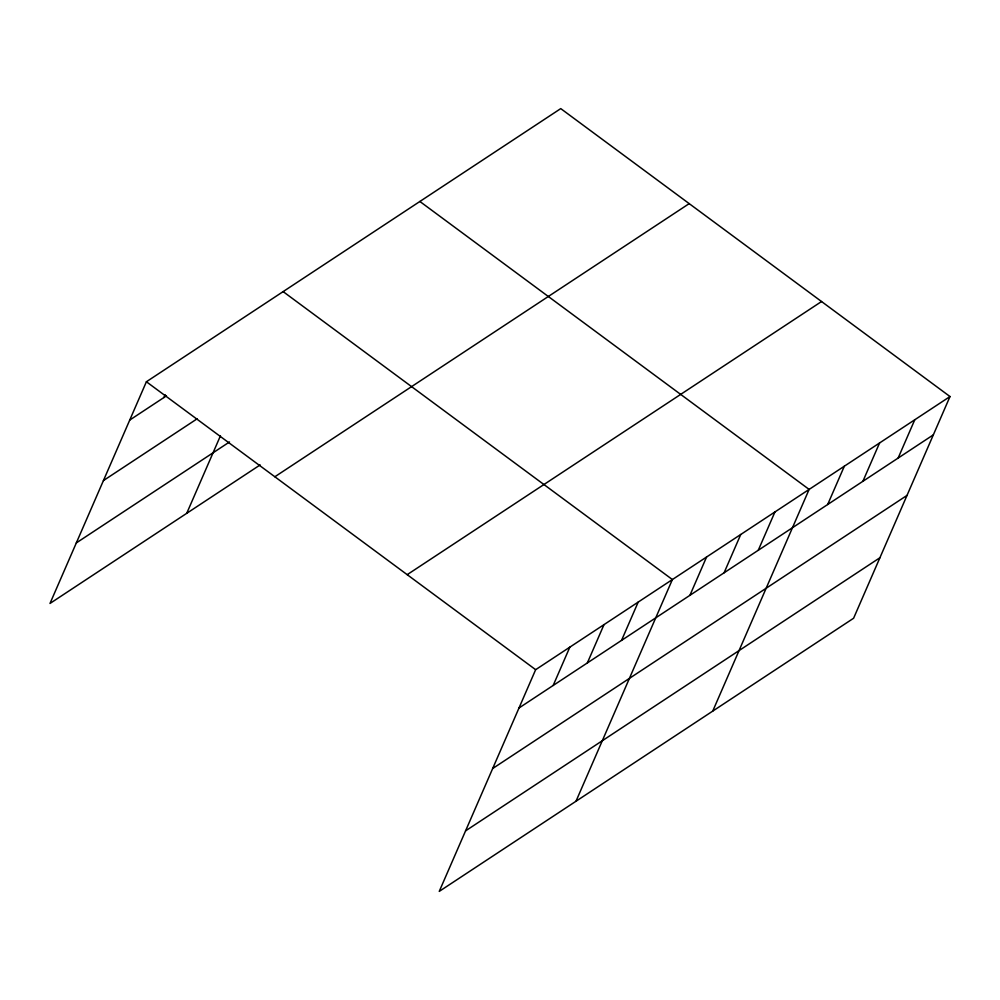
<?xml version="1.0" encoding="UTF-8"?>
<svg xmlns="http://www.w3.org/2000/svg" width="1000" height="1000" viewBox="0 0 1000 1000"><rect width="100%" height="100%" fill="white"/><g stroke="black" fill="none" stroke-linecap="round" stroke-linejoin="round"><path stroke-width="1.5" d="M950 396.55L535.65 669.688L439.25 891.388L853.6 618.25L950 396.55L560.75 108.612L146.4 381.75L50 603.45L260.163 464.913M163.925 397.525L165.162 394.688M186.737 513.312L220.45 435.788M553.175 685.462L569.837 647.15M587.35 662.938L604.012 624.612M621.538 640.4L638.2 602.087M575.988 801.25L672.387 579.55L283.137 291.613M689.912 595.337L706.562 557.013M724.087 572.8L740.75 534.487M758.275 550.262L774.938 511.95M712.725 711.125L809.125 489.412L419.875 201.475M827.675 504.513L844.338 466.2M862.9 481.3L879.562 442.987M898.125 458.088L914.775 419.762M129.738 420.062L166.45 395.863M103.425 480.575L197.113 418.825M76.312 542.925L229.513 441.95M274.85 476.763L689.2 203.625M407.2 574.663L821.55 301.525M518.987 708L933.337 434.862M492.675 768.525L907.025 495.387M465.562 830.875L879.912 557.737M146.4 381.75L535.65 669.688"/></g></svg>
